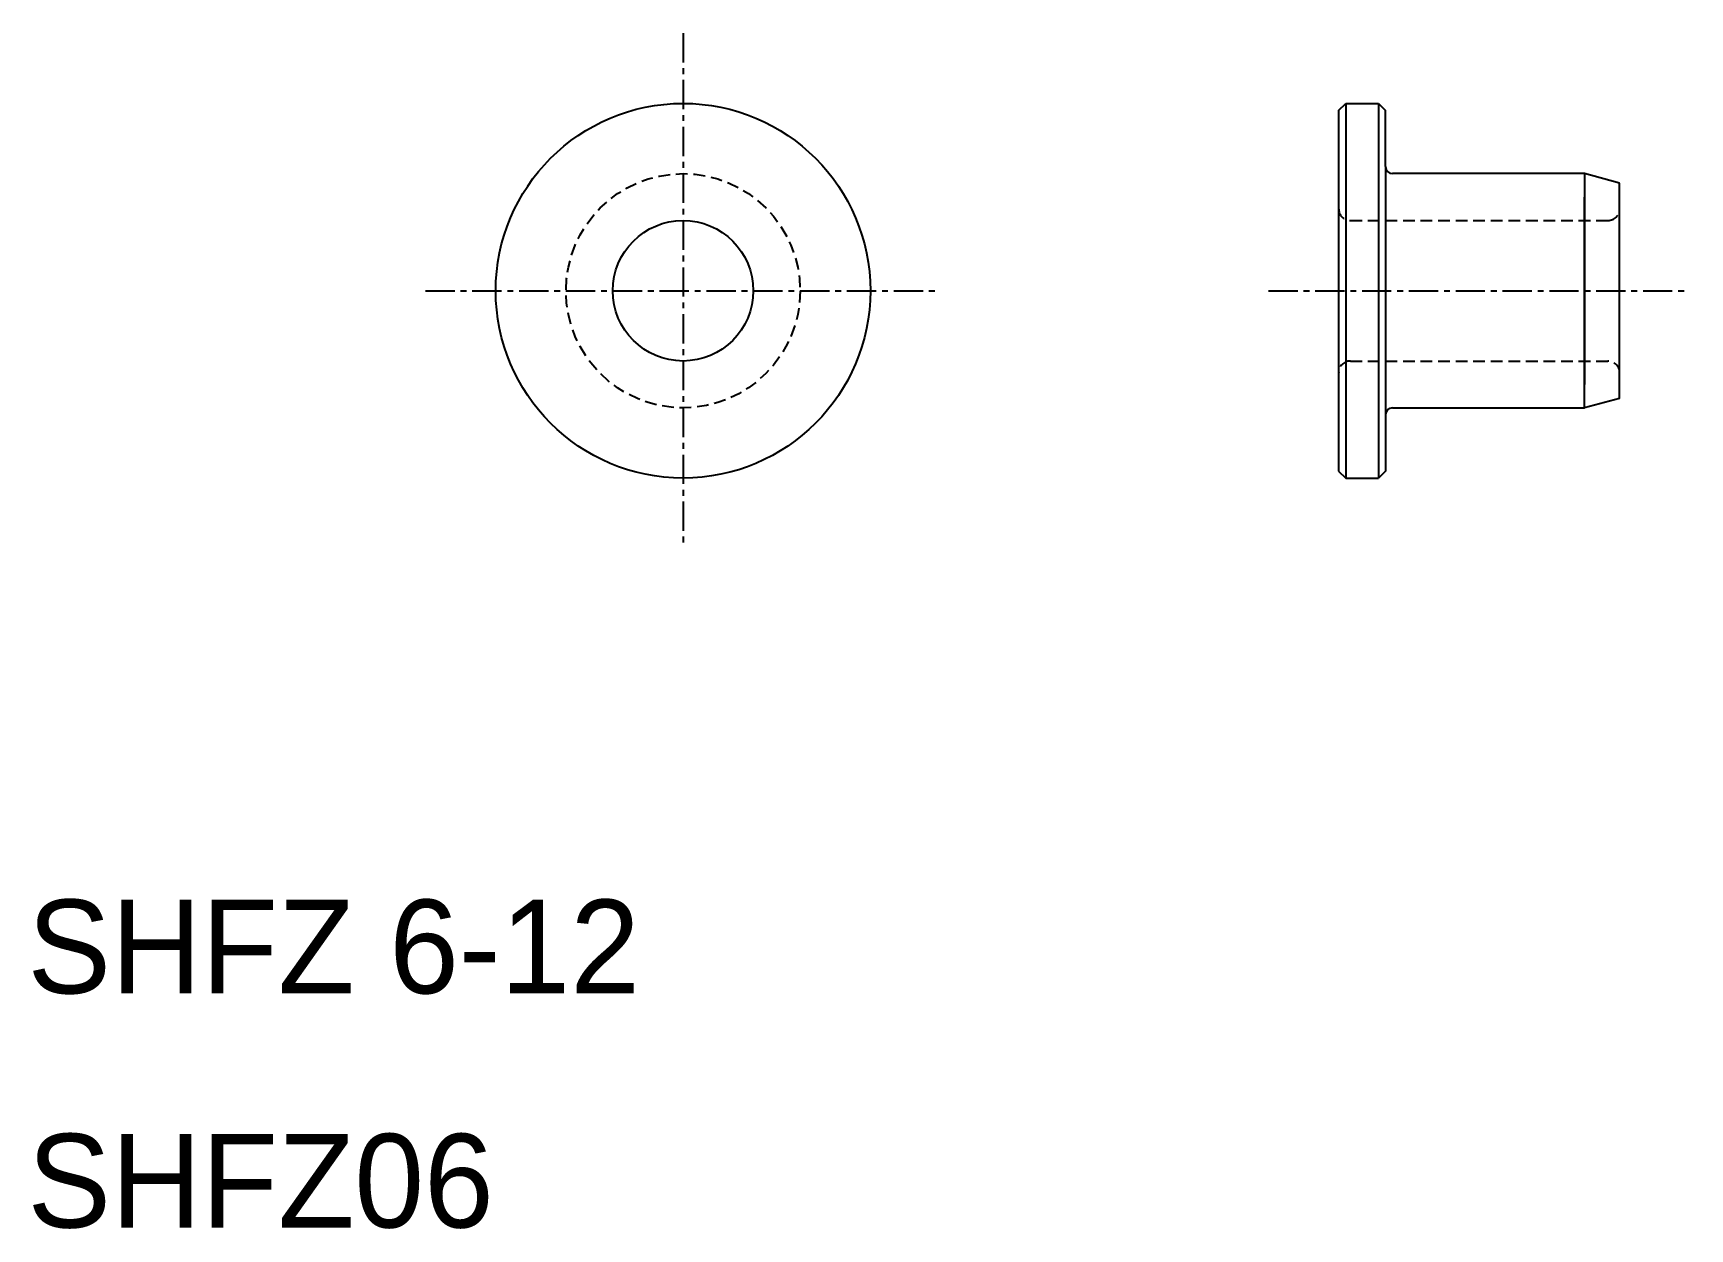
# Model space of a CAD drawing. Extents: x 10.2 to 81, y 9.9 to 61.
import ezdxf

# ---------------------------------------------------------------- set-up
doc = ezdxf.new("R2010")
doc.units = 0
doc.linetypes.add('CENTER', pattern=[2, 1.25, -0.25, 0.25, -0.25])
doc.linetypes.add('DASHED', pattern=[0.75, 0.5, -0.25])
doc.layers.get('0').update_dxf_attribs({"linetype": 'CONTINUOUS'})
doc.layers.add('CENTER', color=1, linetype='CENTER')

msp = doc.modelspace()

# ---------------------------------------------------------------- linework, layer by layer
at = {"color": 7, "linetype": 'CONTINUOUS'}
for p, q in [((66, 57.7), (66.3, 58)), ((66, 57.7), (66, 42.3)), ((66.3, 58), (66.3, 42)), ((66.3, 58), (67.7, 58)), ((67.7, 58), (68, 57.7)), ((67.7, 58), (67.7, 42)), ((68, 55.3), (68, 57.7)), ((68, 55.3), (68, 44.7)), ((76.5, 55), (68.3, 55)), ((76.5, 55), (76.5, 46)), ((78, 54.598), (76.5, 55)), ((78, 45.402), (78, 54.598)), ((76.5, 45), (76.5, 54)), ((78, 45.402), (76.5, 45)), ((68, 44.7), (68, 42.3)), ((68.3, 45), (76.5, 45)), ((66, 42.3), (66.3, 42)), ((66.3, 42), (67.7, 42)), ((68, 42.3), (67.7, 42))]:
    msp.add_line(p, q, dxfattribs=at)
at = {"color": 3, "linetype": 'DASHED'}
for p, q in [((66.5, 53), (77.5, 53)), ((66.5, 47), (77.5, 47))]:
    msp.add_line(p, q, dxfattribs=at)
at = {"color": 7, "linetype": 'CONTINUOUS'}
for radius in [8, 3]:
    msp.add_circle((38, 50), radius, dxfattribs=at)
at = {"color": 3, "linetype": 'DASHED'}
msp.add_circle((38, 50), 5, dxfattribs=at)
at = {"color": 7, "linetype": 'CONTINUOUS'}
for centre, start, end in [((68.3, 55.3), 180, 270), ((68.3, 44.7), 90, 180)]:
    msp.add_arc(centre, 0.3, start, end, dxfattribs=at)
at = {"color": 3, "linetype": 'DASHED'}
for centre, start, end in [((66.5, 53.5), 180, 270), ((77.5, 53.5), 270, 0), ((66.5, 46.5), 90, 180), ((77.5, 46.5), 0, 90)]:
    msp.add_arc(centre, 0.5, start, end, dxfattribs=at)
at = {"layer": 'CENTER', "color": 1, "linetype": 'CENTER'}
for p, q in [((38, 61), (38, 39)), ((27, 50), (49, 50)), ((63, 50), (81, 50))]:
    msp.add_line(p, q, dxfattribs=at)

# ---------------------------------------------------------------- texts
at = {"color": 7, "linetype": 'CONTINUOUS'}
for s, p in [('SHFZ 6-12', (10, 20)), ('SHFZ06', (10, 10))]:
    msp.add_text(s, height=4, dxfattribs=at).set_placement(p)

doc.saveas('drawing.dxf')
